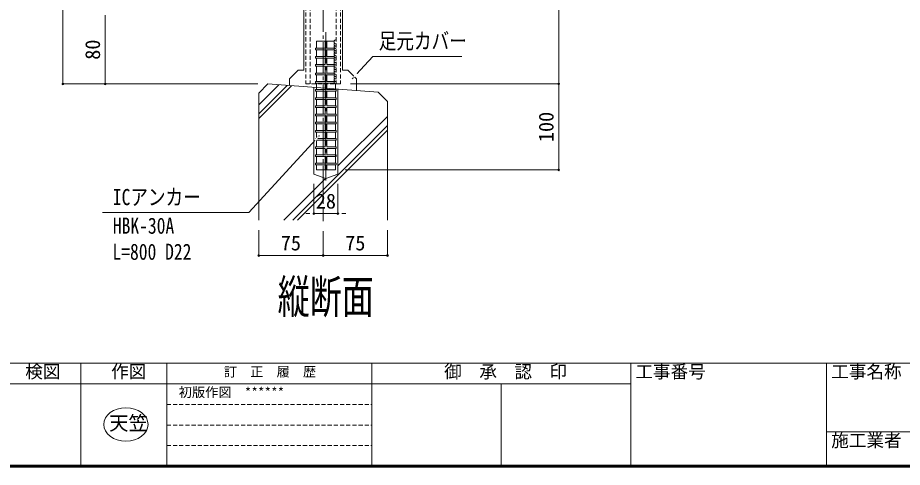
# Model space of a CAD drawing. Units: millimetres at full size. Extents: x -3135 to 4022, y -814 to 1448.
# Drawn here: x 1923 to 2953, y -814 to -291 of the extents above; entities that cross this region are included whole.
import ezdxf
from ezdxf.enums import TextEntityAlignment as Align

# ---------------------------------------------------------------- set-up
doc = ezdxf.new("R2010")
doc.units = ezdxf.units.MM
doc.header["$LTSCALE"] = 4
doc.header["$PDMODE"] = 32
doc.header["$PDSIZE"] = 2
doc.linetypes.add('CHAIN2', pattern=[12, 9, -1, 1, -1])
doc.linetypes.add('DASHED1', pattern=[1.8, 1.2, -0.6])
for name, color, linetype, lineweight in [('0-0_0', 7, 'Continuous', 18), ('0-1_1手摺寸法', 3, 'Continuous', 18), ('0-4_2躯体線', 4, 'Continuous', 9), ('0-5_3中心線', 2, 'CHAIN2', 18), ('0-F_WAKU', 7, 'Continuous', 18), ('1-0_アンカー', 4, 'Continuous', 9)]:
    doc.layers.add(name, color=color, linetype=linetype, lineweight=lineweight)
doc.layers.add('0-D_MOJI', color=6, linetype='Continuous')
doc.styles.add('ＭＳ ゴシック', font='')
doc.styles.get('ＭＳ ゴシック').set_extended_font_data('MS Gothic')

msp = doc.modelspace()

# ---------------------------------------------------------------- linework, layer by layer
at = {"layer": '0-0_0'}
for p, q in [((2255.85, 140.122), (2255.85, -351.689)), ((2300.85, 140.122), (2300.85, -351.689)), ((2239.223, -361.689), (2249.223, -351.689)), ((2249.223, -351.689), (2255.85, -351.689)), ((2300.85, -351.689), (2307.223, -351.689)), ((2317.223, -361.689), (2307.223, -351.689)), ((2239.223, -361.689), (2239.223, -369.786)), ((2317.223, -361.689), (2317.223, -375.607))]:
    msp.add_line(p, q, dxfattribs=at)
for points in [[(2312.223, -361.689), (2336.391, -335.839), (2439.82, -335.839)], [(2274.247, -427.713), (2192.056, -517.692), (2021.502, -517.692)]]:
    msp.add_lwpolyline(points, dxfattribs=at)
msp.add_ellipse((2048.732, -764.298), major_axis=(25.847, 0), ratio=0.755094, dxfattribs=at)
at = {"layer": '0-1_1手摺寸法'}
for p, q in [((1975.416, -367.892), (1975.416, 732.108)), ((1975.416, 727.508), (1975.416, -363.292)), ((2552.642, 432.108), (2552.642, -367.892)), ((2552.642, -363.292), (2552.642, 427.508)), ((2024.64, -287.892), (2024.64, -367.892)), ((2024.64, -363.292), (2024.64, -292.492)), ((2024.64, -292.492), (2024.64, -297.092)), ((2202.357, -367.892), (1975.416, -367.892)), ((2202.357, -367.892), (2024.64, -367.892)), ((2310.1, -367.892), (2552.642, -367.892)), ((2310.1, -367.892), (2552.642, -367.892)), ((2552.642, -467.892), (2552.642, -367.892)), ((2552.642, -372.492), (2552.642, -463.292)), ((2304.1, -467.892), (2552.642, -467.892)), ((2267.6, -484.297), (2267.6, -518.872)), ((2295.6, -484.297), (2295.6, -518.872)), ((2263, -518.872), (2258.4, -518.872)), ((2267.6, -518.872), (2295.6, -518.872)), ((2295.6, -518.872), (2267.6, -518.872)), ((2300.2, -518.872), (2304.8, -518.872)), ((2203.35, -537.93), (2203.35, -567.639)), ((2278.35, -539.122), (2278.35, -567.639)), ((2278.35, -539.122), (2278.35, -567.639)), ((2353.35, -537.93), (2353.35, -567.639)), ((2278.35, -567.639), (2203.35, -567.639)), ((2207.95, -567.639), (2273.75, -567.639)), ((2353.35, -567.639), (2278.35, -567.639)), ((2282.95, -567.639), (2348.75, -567.639))]:
    msp.add_line(p, q, dxfattribs=at)
for centre, start in [((2293.6, -318.791), 90), ((2293.6, -321.53), 147.231), ((2293.6, -324.27), 147.231), ((2293.6, -327.009), 147.231), ((2293.6, -329.748), 147.231), ((2293.6, -332.488), 147.231), ((2293.6, -335.228), 147.231), ((2293.6, -337.967), 147.231), ((2293.6, -340.706), 147.231), ((2293.6, -343.446), 147.231), ((2293.6, -346.186), 147.231), ((2293.6, -348.925), 147.231), ((2293.6, -351.664), 147.231), ((2293.6, -354.404), 147.231), ((2293.6, -357.143), 147.231), ((2293.6, -359.883), 147.231), ((2293.6, -362.622), 147.231), ((2293.6, -365.362), 147.231)]:
    msp.add_arc(centre, 2.531, start, 270, dxfattribs=at)
for p in [(1975.416, -367.892), (2024.64, -367.892), (2552.642, -367.892), (2552.642, -467.892), (2267.6, -518.872), (2295.6, -518.872), (2203.35, -567.639), (2278.35, -567.639), (2353.35, -567.639)]:
    msp.add_point(p, dxfattribs=at)
at = {"layer": '0-4_2躯体線'}
for p, q in [((2270.6, -317.892), (2291.234, -317.892)), ((2270.6, -317.892), (2270.6, -326.26)), ((2280.6, -326.06), (2280.6, -317.892)), ((2282.6, -317.892), (2282.6, -326.06)), ((2269.6, -326.46), (2269.6, -328.06)), ((2269.8, -326.26), (2280.4, -326.26)), ((2269.8, -328.26), (2280.4, -328.26)), ((2270.6, -328.26), (2270.6, -335.76)), ((2280.6, -335.56), (2280.6, -328.46)), ((2282.6, -328.46), (2282.6, -335.56)), ((2282.8, -326.26), (2291.183, -326.26)), ((2282.8, -328.26), (2291.401, -328.26)), ((2269.6, -335.96), (2269.6, -337.56)), ((2269.8, -335.76), (2280.4, -335.76)), ((2269.8, -337.76), (2280.4, -337.76)), ((2270.6, -337.76), (2270.6, -345.26)), ((2280.6, -345.06), (2280.6, -337.96)), ((2282.6, -337.96), (2282.6, -345.06)), ((2282.8, -335.76), (2291.126, -335.76)), ((2282.8, -337.76), (2291.078, -337.76)), ((2269.6, -345.46), (2269.6, -347.06)), ((2269.8, -345.26), (2280.4, -345.26)), ((2269.8, -347.26), (2280.4, -347.26)), ((2270.6, -347.26), (2270.6, -355.392)), ((2280.6, -355.192), (2280.6, -347.46)), ((2282.6, -355.192), (2282.6, -347.46)), ((2282.8, -345.26), (2291.245, -345.26)), ((2282.8, -347.26), (2291.309, -347.26)), ((2269.6, -355.592), (2269.6, -357.192)), ((2269.8, -355.392), (2280.4, -355.392)), ((2269.8, -357.392), (2280.4, -357.392)), ((2270.6, -357.392), (2270.6, -364.892)), ((2280.6, -364.692), (2280.6, -357.592)), ((2282.6, -357.592), (2282.6, -364.692)), ((2282.8, -355.392), (2291.271, -355.392)), ((2282.8, -357.392), (2291.082, -357.392)), ((2213.857, -367.892), (2203.35, -378.399)), ((2203.35, -392.114), (2226.62, -368.845)), ((2203.35, -402.723), (2236.492, -369.582)), ((2203.35, -408.017), (2241.418, -369.95)), ((2342.44, -377.489), (2213.857, -367.892)), ((2269.6, -365.092), (2269.6, -366.692)), ((2269.8, -364.892), (2280.4, -364.892)), ((2269.8, -366.892), (2280.4, -366.892)), ((2270.6, -366.892), (2270.6, -374.392)), ((2280.6, -367.092), (2280.6, -374.192)), ((2282.6, -367.092), (2282.6, -374.192)), ((2282.8, -364.892), (2291.114, -364.892)), ((2282.8, -366.892), (2291.585, -366.892)), ((2292.6, -367.892), (2292.6, -374.392)), ((2203.35, -526.43), (2203.35, -378.399)), ((2267.6, -371.904), (2267.6, -472.797)), ((2269.6, -374.592), (2269.6, -376.192)), ((2269.8, -374.392), (2280.4, -374.392)), ((2269.8, -376.392), (2280.4, -376.392)), ((2270.6, -376.392), (2270.6, -383.892)), ((2280.6, -376.592), (2280.6, -383.692)), ((2282.6, -376.592), (2282.6, -383.692)), ((2282.8, -374.392), (2293.4, -374.392)), ((2282.8, -376.392), (2293.4, -376.392)), ((2292.6, -376.392), (2292.6, -383.892)), ((2293.6, -374.592), (2293.6, -376.192)), ((2295.6, -373.993), (2295.6, -472.797)), ((2353.35, -388.399), (2342.44, -377.489)), ((2269.6, -384.092), (2269.6, -385.692)), ((2269.8, -383.892), (2280.4, -383.892)), ((2269.8, -385.892), (2280.4, -385.892)), ((2270.6, -385.892), (2270.6, -393.392)), ((2280.6, -386.092), (2280.6, -393.192)), ((2282.6, -386.092), (2282.6, -393.192)), ((2282.8, -383.892), (2293.4, -383.892)), ((2282.8, -385.892), (2293.4, -385.892)), ((2292.6, -385.892), (2292.6, -393.392)), ((2293.6, -384.092), (2293.6, -385.692)), ((2353.35, -526.43), (2353.35, -388.399)), ((2269.6, -393.592), (2269.6, -395.192)), ((2269.8, -393.392), (2280.4, -393.392)), ((2269.8, -395.392), (2280.4, -395.392)), ((2270.6, -395.392), (2270.6, -402.892)), ((2280.6, -395.592), (2280.6, -402.692)), ((2282.6, -395.592), (2282.6, -402.692)), ((2282.8, -393.392), (2293.4, -393.392)), ((2282.8, -395.392), (2293.4, -395.392)), ((2292.6, -395.392), (2292.6, -402.892)), ((2293.6, -393.592), (2293.6, -395.192)), ((2269.6, -403.092), (2269.6, -404.692)), ((2269.8, -402.892), (2280.4, -402.892)), ((2269.8, -404.892), (2280.4, -404.892)), ((2270.6, -404.892), (2270.6, -412.392)), ((2280.6, -405.092), (2280.6, -412.192)), ((2282.6, -405.092), (2282.6, -412.192)), ((2282.8, -402.892), (2293.4, -402.892)), ((2282.8, -404.892), (2293.4, -404.892)), ((2292.6, -404.892), (2292.6, -412.392)), ((2293.6, -403.092), (2293.6, -404.692)), ((2295.6, -463.35), (2353.35, -405.6)), ((2243.129, -526.43), (2353.35, -416.209)), ((2248.423, -526.43), (2353.35, -421.503)), ((2269.6, -412.592), (2269.6, -414.192)), ((2269.6, -422.092), (2269.6, -423.692)), ((2269.8, -412.392), (2280.4, -412.392)), ((2269.8, -414.392), (2280.4, -414.392)), ((2269.8, -421.892), (2280.4, -421.892)), ((2270.6, -414.392), (2270.6, -421.892)), ((2280.6, -414.592), (2280.6, -421.692)), ((2282.6, -414.592), (2282.6, -421.692)), ((2282.8, -412.392), (2293.4, -412.392)), ((2282.8, -414.392), (2293.4, -414.392)), ((2282.8, -421.892), (2293.4, -421.892)), ((2292.6, -414.392), (2292.6, -421.892)), ((2293.6, -412.592), (2293.6, -414.192)), ((2293.6, -422.092), (2293.6, -423.692)), ((2269.6, -431.592), (2269.6, -433.192)), ((2269.8, -423.892), (2280.4, -423.892)), ((2269.8, -431.392), (2280.4, -431.392)), ((2270.6, -423.892), (2270.6, -431.392)), ((2280.6, -424.092), (2280.6, -431.192)), ((2282.6, -424.092), (2282.6, -431.192)), ((2282.8, -423.892), (2293.4, -423.892)), ((2282.8, -431.392), (2293.4, -431.392)), ((2292.6, -423.892), (2292.6, -431.392)), ((2293.6, -431.592), (2293.6, -433.192)), ((2269.6, -441.092), (2269.6, -442.692)), ((2269.8, -433.392), (2280.4, -433.392)), ((2269.8, -440.892), (2280.4, -440.892)), ((2270.6, -433.392), (2270.6, -440.892)), ((2280.6, -433.592), (2280.6, -440.692)), ((2282.6, -433.592), (2282.6, -440.692)), ((2282.8, -433.392), (2293.4, -433.392)), ((2282.8, -440.892), (2293.4, -440.892)), ((2292.6, -433.392), (2292.6, -440.892)), ((2293.6, -441.092), (2293.6, -442.692)), ((2269.6, -450.592), (2269.6, -452.192)), ((2269.8, -442.892), (2280.4, -442.892)), ((2269.8, -450.392), (2280.4, -450.392)), ((2269.8, -452.392), (2280.4, -452.392)), ((2270.6, -442.892), (2270.6, -450.392)), ((2270.6, -452.392), (2270.6, -459.892)), ((2280.6, -443.092), (2280.6, -450.192)), ((2280.6, -452.592), (2280.6, -459.692)), ((2282.6, -443.092), (2282.6, -450.192)), ((2282.6, -452.592), (2282.6, -459.692)), ((2282.8, -442.892), (2293.4, -442.892)), ((2282.8, -450.392), (2293.4, -450.392)), ((2282.8, -452.392), (2293.4, -452.392)), ((2292.6, -442.892), (2292.6, -459.892)), ((2293.6, -450.592), (2293.6, -452.192)), ((2269.6, -460.092), (2269.6, -461.692)), ((2269.8, -459.892), (2280.4, -459.892)), ((2269.8, -461.892), (2280.4, -461.892)), ((2270.6, -461.892), (2270.6, -467.892)), ((2280.6, -462.092), (2280.6, -467.892)), ((2282.6, -462.092), (2282.6, -467.892)), ((2282.8, -459.892), (2293.4, -459.892)), ((2282.8, -461.892), (2293.4, -461.892)), ((2292.6, -461.892), (2292.6, -467.892)), ((2293.6, -460.092), (2293.6, -461.692)), ((2281.6, -477.892), (2267.6, -472.797)), ((2270.6, -467.892), (2292.6, -467.892)), ((2281.6, -477.892), (2295.6, -472.797)), ((2232.521, -526.43), (2281.203, -477.748))]:
    msp.add_line(p, q, dxfattribs=at)
for centre, start, end in [((2269.8, -326.46), 90, 180), ((2269.8, -328.06), 180, 270), ((2280.4, -326.06), 270, 0), ((2280.4, -328.46), 0, 90), ((2282.8, -326.06), 180, 270), ((2282.8, -328.46), 90, 180), ((2269.8, -335.96), 90, 180), ((2269.8, -337.56), 180, 270), ((2280.4, -335.56), 270, 0), ((2280.4, -337.96), 0, 90), ((2282.8, -335.56), 180, 270), ((2282.8, -337.96), 90, 180), ((2269.8, -345.46), 90, 180), ((2269.8, -347.06), 180, 270), ((2280.4, -345.06), 270, 0), ((2280.4, -347.46), 0, 90), ((2282.8, -345.06), 180, 270), ((2282.8, -347.46), 90, 180), ((2269.8, -355.592), 90, 180), ((2269.8, -357.192), 180, 270), ((2280.4, -355.192), 270, 0), ((2280.4, -357.592), 0, 90), ((2282.8, -355.192), 180, 270), ((2282.8, -357.592), 90, 180), ((2269.8, -365.092), 90, 180), ((2269.8, -366.692), 180, 270), ((2280.4, -364.692), 270, 0), ((2280.4, -367.092), 0, 90), ((2282.8, -364.692), 180, 270), ((2282.8, -367.092), 90, 180), ((2269.8, -374.592), 90, 180), ((2269.8, -376.192), 180, 270), ((2280.4, -374.192), 270, 0), ((2280.4, -376.592), 0, 90), ((2282.8, -374.192), 180, 270), ((2282.8, -376.592), 90, 180), ((2293.4, -374.592), 0, 90), ((2293.4, -376.192), 270, 0), ((2269.8, -384.092), 90, 180), ((2269.8, -385.692), 180, 270), ((2280.4, -383.692), 270, 0), ((2280.4, -386.092), 0, 90), ((2282.8, -383.692), 180, 270), ((2282.8, -386.092), 90, 180), ((2293.4, -384.092), 0, 90), ((2293.4, -385.692), 270, 0), ((2269.8, -393.592), 90, 180), ((2269.8, -395.192), 180, 270), ((2280.4, -393.192), 270, 0), ((2280.4, -395.592), 0, 90), ((2282.8, -393.192), 180, 270), ((2282.8, -395.592), 90, 180), ((2293.4, -393.592), 0, 90), ((2293.4, -395.192), 270, 0), ((2269.8, -403.092), 90, 180), ((2269.8, -404.692), 180, 270), ((2280.4, -402.692), 270, 0), ((2280.4, -405.092), 0, 90), ((2282.8, -402.692), 180, 270), ((2282.8, -405.092), 90, 180), ((2293.4, -403.092), 0, 90), ((2293.4, -404.692), 270, 0), ((2269.8, -412.592), 90, 180), ((2269.8, -414.192), 180, 270), ((2269.8, -422.092), 90, 180), ((2280.4, -412.192), 270, 0), ((2280.4, -414.592), 0, 90), ((2280.4, -421.692), 270, 0), ((2282.8, -412.192), 180, 270), ((2282.8, -414.592), 90, 180), ((2282.8, -421.692), 180, 270), ((2293.4, -412.592), 0, 90), ((2293.4, -414.192), 270, 0), ((2293.4, -422.092), 0, 90), ((2269.8, -423.692), 180, 270), ((2269.8, -431.592), 90, 180), ((2280.4, -424.092), 0, 90), ((2280.4, -431.192), 270, 0), ((2282.8, -424.092), 90, 180), ((2282.8, -431.192), 180, 270), ((2293.4, -423.692), 270, 0), ((2293.4, -431.592), 0, 90), ((2269.8, -433.192), 180, 270), ((2269.8, -441.092), 90, 180), ((2269.8, -442.692), 180, 270), ((2280.4, -433.592), 0, 90), ((2280.4, -440.692), 270, 0), ((2282.8, -433.592), 90, 180), ((2282.8, -440.692), 180, 270), ((2293.4, -433.192), 270, 0), ((2293.4, -441.092), 0, 90), ((2293.4, -442.692), 270, 0), ((2269.8, -450.592), 90, 180), ((2269.8, -452.192), 180, 270), ((2280.4, -443.092), 0, 90), ((2280.4, -450.192), 270, 0), ((2280.4, -452.592), 0, 90), ((2282.8, -443.092), 90, 180), ((2282.8, -450.192), 180, 270), ((2282.8, -452.592), 90, 180), ((2293.4, -450.592), 0, 90), ((2293.4, -452.192), 270, 0), ((2269.8, -460.092), 90, 180), ((2269.8, -461.692), 180, 270), ((2280.4, -459.692), 270, 0), ((2280.4, -462.092), 0, 90), ((2282.8, -459.692), 180, 270), ((2282.8, -462.092), 90, 180), ((2293.4, -460.092), 0, 90), ((2293.4, -461.692), 270, 0)]:
    msp.add_arc(centre, 0.2, start, end, dxfattribs=at)
at = {"layer": '0-5_3中心線'}
for p, q in [((2278.35, 784.737), (2278.35, -527.622)), ((2281.6, -307.653), (2281.6, -480.292))]:
    msp.add_line(p, q, dxfattribs=at)
at = {"layer": '0-F_WAKU'}
for p, q in [((820.407, -693), (4020.407, -693)), ((1996.407, -693), (1996.407, -813)), ((2096.407, -693), (2096.407, -813)), ((2335.074, -693), (2335.074, -813)), ((2636.407, -693), (2636.407, -813)), ((2864.407, -693), (2864.407, -813)), ((1796.407, -717), (2096.407, -717)), ((2096.407, -717), (2335.074, -717)), ((2335.074, -717), (2636.407, -717)), ((2485.741, -717), (2485.741, -813)), ((2864.407, -773), (3872.407, -773)), ((819.807, -813.6), (4021.007, -813.6)), ((820.407, -813), (4020.407, -813)), ((821.007, -812.4), (4019.807, -812.4)), ((821.607, -811.8), (4019.207, -811.8)), ((819.207, -814.2), (4021.607, -814.2))]:
    msp.add_line(p, q, dxfattribs=at)
at = {"layer": '0-F_WAKU', "linetype": 'DASHED1'}
for p, q in [((2096.407, -741), (2335.074, -741)), ((2096.407, -765), (2335.074, -765)), ((2096.407, -789), (2335.074, -789))]:
    msp.add_line(p, q, dxfattribs=at)
at = {"layer": '1-0_アンカー', "linetype": 'DASHED1'}
for p, q in [((2258.1, 140.122), (2258.1, -367.892)), ((2263.1, 140.122), (2263.1, -367.892)), ((2293.6, 140.122), (2293.6, -367.892)), ((2298.6, 140.122), (2298.6, -367.892)), ((2298.6, -367.892), (2258.1, -367.892))]:
    msp.add_line(p, q, dxfattribs=at)

# ---------------------------------------------------------------- texts
at = {"layer": '0-0_0', "style": 'ＭＳ ゴシック'}
for s, height, width, p in [('足元カバー', 18.77, 0.8, (2343.114, -332.696)), ('ICアンカー ', 18.77, 0.8, (2033.52, -514.549)), ('HBK-30A', 18.77, 0.8, (2033.52, -547.882)), ('L=800 D22', 18.77, 0.8, (2033.093, -578.217)), ('縦断面', 39.1, 0.7, (2225.465, -646.842))]:
    msp.add_text(s, height=height, dxfattribs=dict(at, width=width)).set_placement(p, align=Align.BOTTOM_LEFT)
for s, height, p in [('初版作図\u3000******', 11.26, (2110.314, -735.819)), ('天笠', 16.52, (2029.24, -775.908))]:
    msp.add_text(s, height=height, dxfattribs=at).set_placement(p, align=Align.BOTTOM_LEFT)
at = {"layer": '0-1_1手摺寸法', "style": 'ＭＳ ゴシック'}
for s, p in [('80', (2023.821, -339.669)), ('100', (2551.823, -435.557))]:
    msp.add_text(s, height=17.27, rotation=90, dxfattribs=at).set_placement(p, align=Align.BOTTOM_LEFT)
for s, p in [('28', (2269.824, -518.054)), ('75', (2229.074, -566.82)), ('75', (2304.074, -566.82))]:
    msp.add_text(s, height=17.27, dxfattribs=at).set_placement(p, align=Align.BOTTOM_LEFT)
at = {"layer": '0-D_MOJI', "style": 'ＭＳ ゴシック'}
for s, height, p in [('検図', 15.01, (1931.546, -714.842)), ('作図', 15.01, (2031.546, -714.842)), ('訂\u3000正\u3000履\u3000歴', 11.26, (2162.732, -711.819)), ('御  承  認  印', 15.01, (2419.301, -714.842)), ('工事番号', 15.01, (2641.915, -714.842)), ('工事名称', 15.01, (2869.915, -714.842)), ('施工業者', 15.01, (2869.915, -794.842))]:
    msp.add_text(s, height=height, dxfattribs=at).set_placement(p, align=Align.BOTTOM_LEFT)

# ---------------------------------------------------------------- next in the draw order: wipeouts: each hides what was drawn before it
for points in [[(2316.589, -354.986), (2318.618, -356.883), (2312.223, -361.689), (2312.223, -361.689)], [(2269.96, -434.467), (2267.908, -432.593), (2274.247, -427.713), (2274.247, -427.713)]]:
    msp.add_wipeout(points)

doc.saveas('drawing.dxf')
